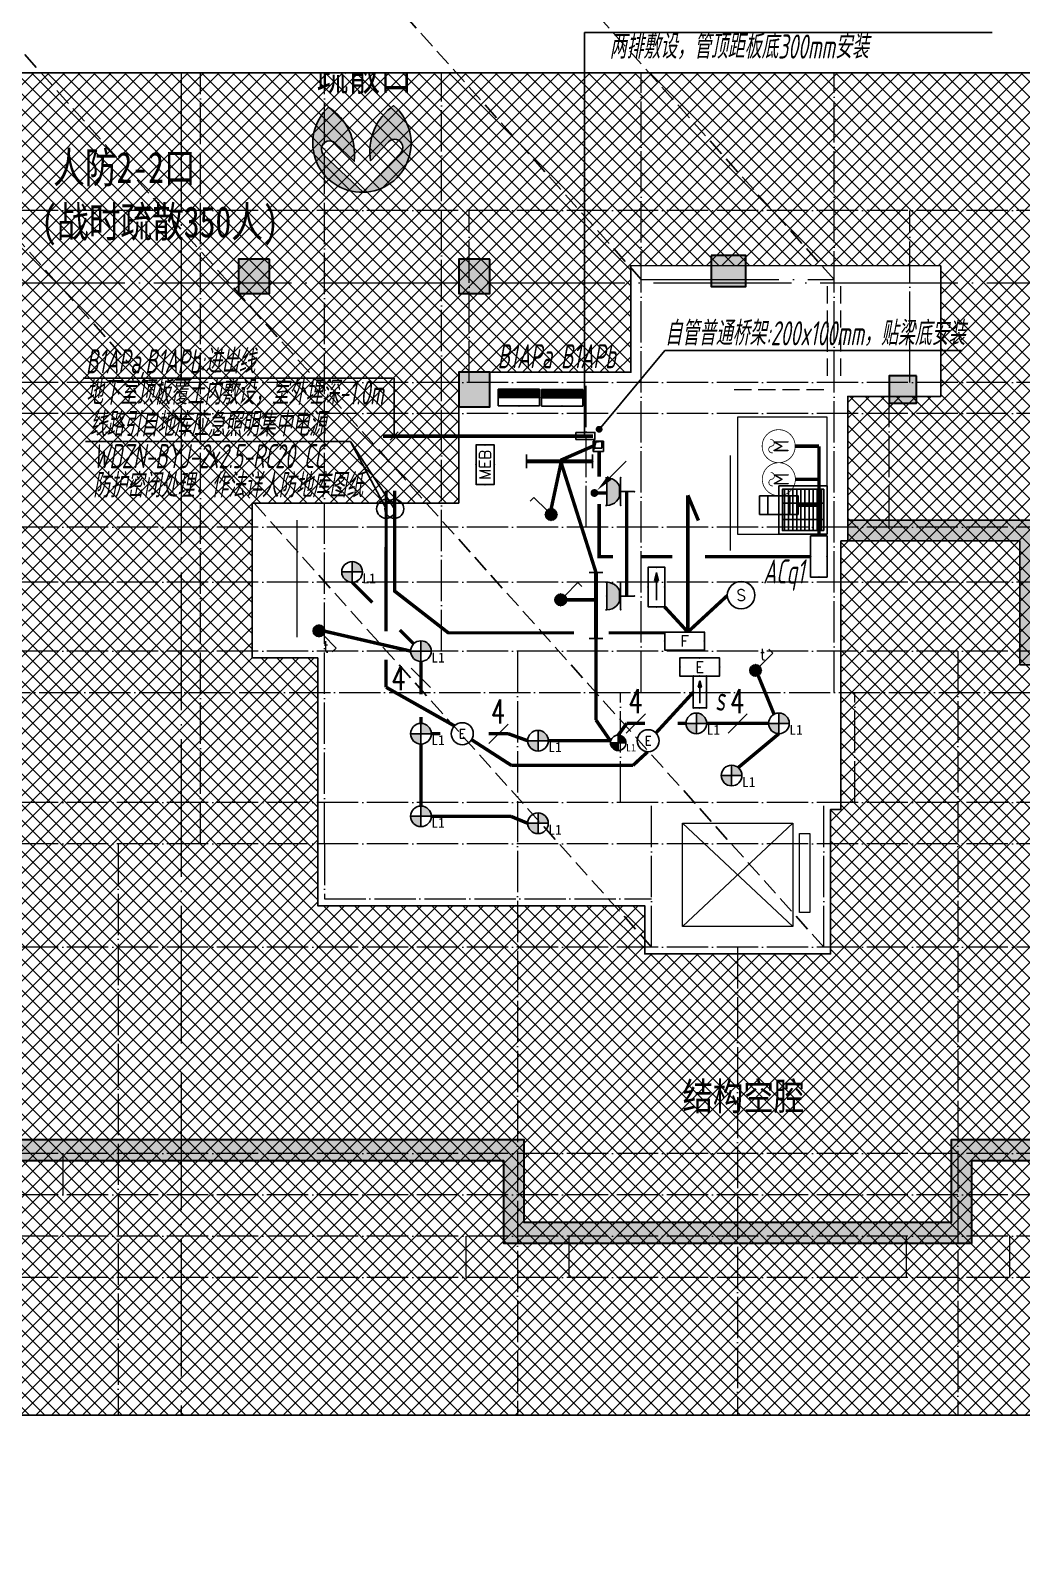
# Model space of a CAD drawing. Extents: x 3002737 to 4077523, y -995787 to -7267.
# Drawn here: x 3049264 to 3063662, y -742147 to -720104 of the extents above; entities that cross this region are included whole.
import ezdxf
from ezdxf.enums import TextEntityAlignment as Align
from ezdxf.xclip import XClip

# ---------------------------------------------------------------- set-up
doc = ezdxf.new("R2010")
doc.units = 0
doc.header["$LTSCALE"] = 1000
doc.header["$MEASUREMENT"] = 0
doc.header["$XCLIPFRAME"] = 2
for name, pattern in [('#P_--_20B1_001_t3$0$DASH', [0.35, 0.25, -0.1]), ('__DASH', [0.35, 0.25, -0.1]), ('DASH', [0.35, 0.25, -0.1]), ('DOTE', [2.4200000000000004, 2, -0.2, 0.02, -0.2])]:
    doc.linetypes.add(name, pattern=pattern)
doc.layers.get('0').update_dxf_attribs({"linetype": 'CONTINUOUS'})
for name, color, linetype in [('!!电气', 1, 'CONTINUOUS'), ('0-R-口部编号', 211, 'CONTINUOUS'), ('0-R疏散口', 20, 'CONTINUOUS'), ('0-R防护单元标注', 2, 'CONTINUOUS'), ('A-标注', 1, 'CONTINUOUS'), ('DIM-照明', 7, 'CONTINUOUS'), ('E-天花灯具', 92, 'CONTINUOUS'), ('ELEMENT', 3, 'CONTINUOUS'), ('EQUIP-插座', 3, 'CONTINUOUS'), ('EQUIP-照明', 3, 'CONTINUOUS'), ('EQUIP-箱柜', 3, 'CONTINUOUS'), ('LWIRE', 4, 'CONTINUOUS'), ('S-砼墙', 40, 'CONTINUOUS'), ('TEL_TEXT', 7, 'CONTINUOUS'), ('WIRE-动力', 7, 'CONTINUOUS'), ('WIRE-应急', 1, 'DASH'), ('WIRE-照明', 2, 'CONTINUOUS'), ('人防集水坑', 11, 'CONTINUOUS'), ('疏散口', 20, 'CONTINUOUS')]:
    doc.layers.add(name, color=color, linetype=linetype)
for name, color, linetype, lineweight in [('3.5方案汇报，与郭总、侯月琴确定户型_t8$0$STAIR', 2, 'CONTINUOUS', 18), ('DOTE', 19, 'DOTE', 9), ('STAIR', 252, 'CONTINUOUS', 20), ('WINDOW', 146, 'CONTINUOUS', 20), ('填充', 251, 'CONTINUOUS', 5), ('排水', 252, 'CONTINUOUS', 20), ('砼柱', 2, 'CONTINUOUS', 35)]:
    doc.layers.add(name, color=color, linetype=linetype, lineweight=lineweight)
doc.styles.add('-宋体', font='', dxfattribs={"width": 0.8})
doc.styles.add('_TCH_DIM_T3', font='SIMPLEX.shx', dxfattribs={"width": 0.7058823529411765, "bigfont": 'GBCBIG.shx'})
doc.styles.add('_TCH_LABEL', font='COMPLEX', dxfattribs={"bigfont": 'GBCBIG'})
doc.styles.add('_TEL_DIM', font='SIMPLEX', dxfattribs={"width": 0.8, "height": 3.5, "bigfont": 'HZTXT'})
doc.styles.add('HZTXT', font='gbeitc.shx', dxfattribs={"width": 0.8, "height": 400, "bigfont": 'hztxt.shx'})
doc.styles.get("Standard").update_dxf_attribs({"font": 'gbenor.shx', "bigfont": 'gbcbig.shx'})
doc.styles.add('黑体', font='simhei.ttf')
doc.styles.get('-宋体').set_extended_font_data('SimSun')

# ---------------------------------------------------------------- blocks, each defined once
blk = doc.blocks.new('A$C1DD019F9')
at = {"layer": '疏散口'}
h = blk.add_hatch(color=256, dxfattribs=at)
edge = h.paths.add_edge_path()
edge.add_line((1657.837590239942, 3315.723901660649), (367.3306208625436, 2025.216944172512))
edge.add_arc((562.7390984487897, 1829.808464785995), 276.3493204781321, 134.999999736071, 315.0000450135555)
edge.add_line((758.1477304548025, 1634.400139819365), (1381.488251060247, 2257.740654682275))
edge.add_arc((-487.2515846193137, 1989.868379143272), 1887.841129295078, -24.12321173134552, 8.157426411511608, ccw=False)
edge.add_arc((-487.2518275084583, 1989.868449001487), 1887.841379523462, 303.5961554791981, 335.8767893464231, ccw=False)
edge.add_arc((1657.83757689014, 1657.627985069564), 1658.095916591085, 89.99999953869542, 228.4172749558772, ccw=False)
h = blk.add_hatch(color=256, dxfattribs=at)
edge = h.paths.add_edge_path()
edge.add_line((1657.837590239942, 3315.723901660649), (2948.344559617341, 2025.216944172512))
edge.add_arc((2752.936082031095, 1829.808464785995), 276.3493204781321, -135.00004501355562, 45.000000263928996, ccw=False)
edge.add_line((2557.527450025082, 1634.400139819365), (1934.186929419636, 2257.740654682275))
edge.add_arc((3802.926765099197, 1989.868379143272), 1887.841129295078, 171.8425735884883, 204.1232117313454)
edge.add_arc((3802.927007988342, 1989.868449001489), 1887.841379523464, 204.123210653577, 236.403844520802)
edge.add_arc((1657.837603589745, 1657.627985069564), 1658.095916591085, 311.5827250441228, 450.0000004613047)
for points in [[(1657.837590239942, 3315.723901660649), (367.3306208625437, 2025.216944172512, 1.000000395120669), (758.1477304548025, 1634.400139819365), (1381.488251060247, 2257.740654682275, -0.1417897514410627), (1235.721885070204, 1218.307265423704, -0.141789732410033), (557.3581269979476, 417.3751685111782, -0.6899650482418342), (1657.837590239942, 3315.723901660649)], [(1657.837590239942, 3315.723901660649), (2948.344559617341, 2025.216944172512, -1.000000395120669), (2557.527450025082, 1634.400139819365), (1934.186929419636, 2257.740654682275, 0.1417897514410627), (2079.953295409679, 1218.307265423704, 0.141789732410033), (2758.317053481937, 417.3751685111782, 0.6899650482418342), (1657.837590239942, 3315.723901660649)]]:
    blk.add_lwpolyline(points, format="xyb", close=True, dxfattribs=at)
blk = doc.blocks.new('A$C24B36177')
for points in [[(18725.00000000093, -57499.99999965215), (18725.00000000093, -57949.99999965215), (19225.00000000093, -57949.99999965215), (19225.00000000093, -57499.99999965215)], [(12308.00957166939, -57549.99999965215), (11858.00957166939, -57549.99999965215), (11858.00957166939, -58049.99999965215), (12308.00957166939, -58049.99999965215)], [(15508.00957167544, -57549.99999965215), (15058.00957167544, -57549.99999965215), (15058.00957167544, -58049.99999965215), (15508.00957167544, -58049.99999965215)], [(15508.00957167544, -59195.67061941), (15058.00957167544, -59195.67061941), (15058.00957167544, -59695.67061941), (15508.00957167544, -59695.67061941)], [(21708.00957167544, -59245.67061941), (21308.00957167544, -59245.67061941), (21308.00957167544, -59645.67061941), (21708.00957167544, -59645.67061941)]]:
    blk.add_hatch(color=252).paths.add_polyline_path(points)
at = {"layer": '砼柱', "color": 252, "lineweight": 35}
for points in [[(18725.00000000093, -57499.99999965215), (18725.00000000093, -57949.99999965215), (19225.00000000093, -57949.99999965215), (19225.00000000093, -57499.99999965215)], [(12308.00957166939, -57549.99999965215), (11858.00957166939, -57549.99999965215), (11858.00957166939, -58049.99999965215), (12308.00957166939, -58049.99999965215)], [(15508.00957167544, -57549.99999965215), (15058.00957167544, -57549.99999965215), (15058.00957167544, -58049.99999965215), (15508.00957167544, -58049.99999965215)], [(15508.00957167544, -59195.67061941), (15058.00957167544, -59195.67061941), (15058.00957167544, -59695.67061941), (15508.00957167544, -59695.67061941)], [(21708.00957167544, -59245.67061941), (21308.00957167544, -59245.67061941), (21308.00957167544, -59645.67061941), (21708.00957167544, -59645.67061941)]]:
    blk.add_lwpolyline(points, close=True, dxfattribs=at)
blk = doc.blocks.new('FSFSFASFSFESFSEF')
at = {"layer": '人防集水坑', "ltscale": 0.8}
h = blk.add_hatch(dxfattribs=at)
h.set_pattern_fill('GRATE', color=256, scale=75, style=0)
h.set_pattern_definition([(270, (-806039.3574039747, 23438904.07928268), (59.53125, -1.822618869043522e-14), []), (360, (-806039.3574039747, 23438904.07928268), (8.748522416193854e-14, 238.125), [])])
h.paths.add_polyline_path([(286466.5787021541, 761315.5335229017), (287066.5787021541, 761315.5335229017), (287066.5787021541, 760715.5335229017), (286466.5787021541, 760715.5335229017)])
at = {"layer": '人防集水坑'}
for points in [[(287116.5787021541, 760665.5335229017), (286416.5787021541, 760665.5335229017), (286416.5787021541, 761365.5335229017), (287116.5787021541, 761365.5335229017)], [(287066.5787021541, 760715.5335229017), (286466.5787021541, 760715.5335229017), (286466.5787021541, 761315.5335229017), (287066.5787021541, 761315.5335229017)]]:
    blk.add_lwpolyline(points, close=True, dxfattribs=at)
at = {"layer": '排水'}
blk.add_lwpolyline([(285816.5787021536, 760665.5335229018), (287116.5787021536, 760665.5335229018), (287116.5787021534, 762365.5335229018), (285816.5787021534, 762365.5335229018)], close=True, dxfattribs=at)
blk = doc.blocks.new('A$C74D73064')
at = {"layer": 'S-砼墙', "linetype": 'ByBlock'}
h = blk.add_hatch(color=252, dxfattribs=at)
h.dxf.hatch_style = 1
h.paths.add_polyline_path([(120813.0446735101, 23073.58569761738), (120813.0446735101, 22773.58569761738), (123313.0446743381, 22773.58569761738), (123313.0446743381, 20973.58569842193), (132389.0566211403, 20973.58570694039), (132389.0566207753, 21273.58570694039), (123613.0446743381, 21273.58569878701), (123613.0446743381, 23073.58569761738)])
h = blk.add_hatch(color=252, dxfattribs=at)
h.dxf.hatch_style = 1
h.paths.add_polyline_path([(132397.3616232752, 14073.585692161), (122313.0446736767, 14073.58569050278), (122313.0446735203, 12873.58569222968), (116113.0446758427, 12873.58569303458), (116113.0446763913, 14073.58569720155), (106913.0446720374, 14073.58570140856), (106913.0446720374, 21162.71327298798), (106613.0446720374, 21162.71327298798), (106613.0446720374, 13773.5857015457), (115813.0446763443, 13773.5856973395), (115813.0446757957, 12573.58569307462), (122613.0446734811, 12573.58569219057), (122613.0446736376, 13773.58569056494), (132397.3616233371, 13773.585692161)])
at = {"layer": '填充'}
h = blk.add_hatch(dxfattribs=at)
h.set_pattern_fill('ANSI37', color=252, scale=100, style=0)
h.set_pattern_definition([(45, (953418.0689988486, -464688.2486653434), (-112.2532015133644, 112.2532015133644), []), (135, (953418.0689988486, -464688.2486653434), (-112.2532015133644, -112.2532015133644), [])])
h.paths.add_polyline_path([(115163.0337328772, 25223.58584189462), (115163.0337328687, 23323.58563984465), (112162.9439277471, 23323.58563984546), (112162.9439277444, 21073.60118549049), (113113.1169890254, 21073.56907853892), (113113.0592479145, 17473.62538959773), (117863.0349432965, 17473.56139976659), (117863.0312784122, 16773.59377983701), (120563.0336433345, 16773.59252153302), (120563.0360961088, 18873.65326665656), (120713.0863819981, 18873.52454982989), (120713.0837655098, 22773.53190565179), (120813.030525555, 22773.6394634454), (120813.035433386, 24873.58587426262), (122162.7863947467, 24871.42321983527), (122162.7777399082, 26768.17206862045), (117663.0336165932, 26775.40211124648), (117663.033622301, 25223.58963364828)], flags=16)
h.paths.add_polyline_path([(104713.0339225736, 29573.58821820468), (158713.0207901149, 29573.58821820468), (158713.0207901149, 10073.58821938152), (104713.0339225736, 10073.58821938152)])
at = {"color": 252}
for points in [[(104713.0339225736, 29573.58821820468), (158713.0207901149, 29573.58821820468), (158713.0207901149, 10073.58821938152), (104713.0339225736, 10073.58821938152)], [(115163.0337328772, 25223.58584189462), (115163.0337328687, 23323.58563984465), (112162.9439277471, 23323.58563984546), (112162.9439277444, 21073.60118549049), (113113.1169890254, 21073.56907853892), (113113.0592479145, 17473.62538959773), (117863.0349432965, 17473.56139976659), (117863.0312784122, 16773.59377983701), (120563.0336433345, 16773.59252153302), (120563.0360961088, 18873.65326665656), (120713.0863819981, 18873.52454982989), (120713.0837655098, 22773.53190565179), (120813.030525555, 22773.6394634454), (120813.035433386, 24873.58587426262), (122162.7863947467, 24871.42321983527), (122162.7777399082, 26768.17206862045), (117663.0336165932, 26775.40211124648), (117663.033622301, 25223.58963364828)]]:
    blk.add_lwpolyline(points, close=True, dxfattribs=at)
at = {"layer": '3.5方案汇报，与郭总、侯月琴确定户型_t8$0$STAIR', "color": 252}
for p, q in [((120013.0339389597, 18673.57902331755), (118413.0339389592, 17173.57902331895)), ((118413.0339389592, 18673.57902331755), (120013.0339389597, 17173.57902331895))]:
    blk.add_line(p, q, dxfattribs=at)
for points in [[(118413.0339389592, 17173.57902331895), (118413.0339389592, 18673.57902331755), (120013.0339389597, 18673.57902331755), (120013.0339389597, 17173.57902331895)], [(120113.0339389502, 17373.57902343443), (120113.0339389502, 18523.5790234349), (120263.033938953, 18523.5790234349), (120263.033938953, 17373.57902343443)]]:
    blk.add_lwpolyline(points, close=True, dxfattribs=at)
at = {"layer": 'DOTE', "color": 252}
for p, q in [((111130.0351011312, 54519.25646164967), (111130.0351011312, 8148.87607650971)), ((196116.043700602, 26519.29986870533), (-86385.24772744626, 26519.29986870522)), ((117813.0342295325, 26573.58858742355), (120613.0342338523, 26573.58858742344))]:
    blk.add_line(p, q, dxfattribs=at)
at = {"layer": 'DOTE', "color": 252, "linetype": 'DOTE', "ltscale": 0.3}
for p, q in [((113212.6522477574, 18373.86246106948), (113212.6522500894, 17573.8625362569)), ((113212.6522477887, 17573.8625362569), (117962.4579987339, 17573.86255010299))]:
    blk.add_line(p, q, dxfattribs=at)
at = {"layer": 'S-砼墙', "color": 252, "linetype": 'ByBlock'}
blk.add_lwpolyline([(120813.0446735101, 23073.58569761738), (120813.0446735101, 22773.58569761738), (123313.0446743381, 22773.58569761738), (123313.0446743381, 20973.58569842193), (132389.0566211403, 20973.58570694039), (132389.0566207753, 21273.58570694039), (123613.0446743381, 21273.58569878701), (123613.0446743381, 23073.58569761738)], close=True, dxfattribs=at)
at = {"layer": 'S-砼墙', "color": 252, "lineweight": 35}
blk.add_lwpolyline([(132397.3616232752, 14073.585692161), (122313.0446736767, 14073.58569050278), (122313.0446735203, 12873.58569222968), (116113.0446758427, 12873.58569303458), (116113.0446763913, 14073.58569720155), (106913.0446720374, 14073.58570140856), (106913.0446720374, 21162.71327298798), (106613.0446720374, 21162.71327298798), (106613.0446720374, 13773.5857015457), (115813.0446763443, 13773.5856973395), (115813.0446757957, 12573.58569307462), (122613.0446734811, 12573.58569219057), (122613.0446736376, 13773.58569056494), (132397.3616233371, 13773.585692161)], close=True, dxfattribs=at)
at = {"layer": 'STAIR', "color": 252, "linetype": '#P_--_20B1_001_t3$0$DASH'}
for p, q in [((120512.6750830493, 26473.43362693675), (120512.675083077, 25173.82425416785)), ((120712.6750830703, 25173.82425416785), (120712.6699965848, 26473.82416620152)), ((119163.0375650981, 24973.57798508916), (120513.0339390833, 24973.57798461604))]:
    blk.add_line(p, q, dxfattribs=at)
at = {"layer": 'STAIR', "color": 252}
blk.add_lwpolyline([(119103.0329206019, 24015.1139625354), (119103.0252705384, 22633.57843905326)], dxfattribs=at)
at = {"layer": 'WINDOW', "color": 252}
blk.add_line((112812.947745429, 21373.64992184553), (112812.9940717816, 23073.58563984302), dxfattribs=at)
at = {"layer": '填充', "color": 252}
for points in [[(104713.0339225736, 29573.58821820468), (158713.0207901149, 29573.58821820468), (158713.0207901149, 10073.58821938152), (104713.0339225736, 10073.58821938152)], [(115163.0337328772, 25223.58584189462), (115163.0337328687, 23323.58563984465), (112162.9439277471, 23323.58563984546), (112162.9439277444, 21073.60118549049), (113113.1169890254, 21073.56907853892), (113113.0592479145, 17473.62538959773), (117863.0349432965, 17473.56139976659), (117863.0312784122, 16773.59377983701), (120563.0336433345, 16773.59252153302), (120563.0360961088, 18873.65326665656), (120713.0863819981, 18873.52454982989), (120713.0837655098, 22773.53190565179), (120813.030525555, 22773.6394634454), (120813.035433386, 24873.58587426262), (122162.7863947467, 24871.42321983527), (122162.7777399082, 26768.17206862045), (117663.0336165932, 26775.40211124648), (117663.033622301, 25223.58963364828)]]:
    blk.add_lwpolyline(points, close=True, dxfattribs=at)
at = {"color": 252}
for name, p in [('A$C24B36177', (100104.7992927883, 84419.25646130543)), ('FSFSFASFSFESFSEF', (-166603.544763511, -737791.9544918023))]:
    blk.add_blockref(name, p, dxfattribs=at)
at = {"layer": '0-R疏散口', "color": 252, "xscale": -0.4305656706515025, "yscale": 0.4305656706515025, "zscale": 0.4305656706515025, "rotation": 181.4259203059818}
blk.add_blockref('A$C1DD019F9', (113024.1623974966, 29247.61985983886), dxfattribs=at)
at = {"layer": '0-R-口部编号', "color": 252, "style": '-宋体', "width": 0.75}
for s, p in [('人防2-2口', (109270.4349734171, 27974.05456492212)), ('(战时疏散350人)', (109097.6743380411, 27185.1620802572))]:
    blk.add_text(s, height=450, dxfattribs=at).set_placement(p)
at = {"layer": '0-R疏散口', "color": 252, "style": '-宋体', "width": 0.75}
blk.add_text('疏散口', height=450, dxfattribs=at).set_placement((113100.2447193355, 29316.4898346425))
at = {"layer": '0-R防护单元标注', "color": 252, "style": '-宋体', "width": 0.8}
blk.add_text('结构空腔', height=405, dxfattribs=at).set_placement((118411.6359662532, 14504.12095285417))
blk = doc.blocks.new('HFHFTHFD')
at = {"layer": 'DOTE', "linetype": 'DOTE', "ltscale": 0.3}
for p, q in [((425316.5787020741, 601748.8100473222), (425316.5787020741, 612948.8100463543)), ((427116.5787021646, 601748.8100473222), (427116.5787027501, 612948.8100463543)), ((428816.5787016117, 604548.8100388076), (428816.5787015849, 612948.8100463543)), ((431716.5787021924, 603949.0803065526), (431716.5787021923, 612948.8100463543)), ((434516.5787031293, 603949.0803065526), (434516.5787031293, 612948.8100463543)), ((472616.5787020951, 610948.8100463543), (418616.5787028495, 610948.8100463543)), ((429216.5787418562, 608448.8079394411), (429216.5792071599, 610948.8075475836)), ((435616.5800621139, 608448.8079394314), (435616.5805274176, 610948.8075475739)), ((472616.5787020951, 608448.8100463543), (418616.5787028495, 608448.8100463543)), ((430916.5787021924, 606348.8100465569), (430916.5787021922, 608448.8100463543)), ((435316.5787031294, 606348.8100465569), (435316.5787031293, 608448.8100463543)), ((472616.5787020951, 607998.8100463543), (418616.5787028495, 607998.8100463543)), ((472616.5787020951, 606348.8100465569), (418616.5787028495, 606348.8100465569)), ((472616.5787020951, 605548.8100406288), (418616.5787028495, 605548.8100406289)), ((472616.5787020951, 604548.8100471114), (418616.5787028495, 604548.8100471116)), ((429916.7956125877, 604548.8100471115), (429916.5572264311, 593448.8100475312)), ((436316.361792734, 604548.8100471115), (436316.6001788905, 593448.8100475312)), ((418616.5787028495, 603949.0803176122), (472616.5787020951, 603949.0802720234)), ((431416.5779594908, 602348.8100463725), (431416.5779592263, 603948.8100463734)), ((434816.5794645891, 602348.8100463725), (434816.5794648536, 603948.8100463734)), ((472616.5787020951, 602348.8100463724), (418616.5787028495, 602348.8100463726)), ((431866.5787074884, 600248.8100463784), (431866.5787075731, 602348.8100463543)), ((434366.5786978334, 600248.8100463304), (434366.5786977486, 602348.8100463543)), ((472616.5787020951, 601748.8100473221), (418616.5787028495, 601748.8100473222)), ((424116.5787026776, 601748.8100392178), (424116.5787026776, 593448.8100475312)), ((472616.5787020951, 600248.810045596), (418616.5787028495, 600248.8100466327)), ((433116.5787096269, 600248.8100463543), (433116.5787096269, 593448.8100475312)), ((472616.5787020951, 597248.8100389724), (418616.5787028495, 597248.8100389724)), ((423316.5787026776, 597248.8100389725), (423316.5787026776, 596648.8100389723)), ((472616.5787020951, 596648.8100389723), (418616.5787028495, 596648.8100389723)), ((472616.5787020951, 596048.810047531), (418616.5787028495, 596048.810047531)), ((429166.6130644571, 596048.8100475312), (429166.6001787189, 595448.8100475312)), ((430666.5829980801, 596048.8100475312), (430666.5958838182, 595448.8100475312)), ((435566.574427765, 596048.8100475312), (435566.5615420268, 595448.8100475312)), ((437066.544361388, 596048.8100475312), (437066.5572471261, 595448.8100475312)), ((472616.5787020951, 595448.810047531), (418616.5787028495, 595448.8100475312))]:
    blk.add_line(p, q, dxfattribs=at)
blk = doc.blocks.new('A$C04F44ECC')
at = {"layer": '!!电气'}
for p, q in [((0, 0), (-300, 0)), ((-300, 0), (-300, -300)), ((-250, -200), (-250, 0)), ((0, 0), (-223.3450037743896, -26.92685067094862)), ((-50, 0), (-50, -200)), ((0, -300), (0, 0)), ((-223.3450037743896, -26.92685067094862), (-300, -300)), ((-300, -300), (0, -300)), ((-50, -200), (-250, -200))]:
    blk.add_line(p, q, dxfattribs=at)
blk = doc.blocks.new('$equip$00001159')
for p, q in [((-1.200000000000728, 0.25), (-1.200000000000728, -0.25)), ((-1.200000000000728, 0), (1.200000000000728, 0)), ((1.200000000000728, 0.25), (1.200000000000728, -0.25))]:
    blk.add_line(p, q)
at = {"const_width": 0.14}
blk.add_lwpolyline([(-1.200000000000728, 0), (1.200000000000728, 0)], dxfattribs=at)
at = {"layer": 'EQUIP-照明'}
for p in [(-1.200000000000728, 0), (0, 0), (1.200000000000728, 0)]:
    blk.add_point(p, dxfattribs=at)
at = {"layer": 'EQUIP-照明', "flags": 9}
blk.add_attdef('A', (0, 0), '', height=2e-05, dxfattribs=at)
blk = doc.blocks.new('$equip$00002540')
blk.add_hatch(color=256).paths.add_polyline_path([(0.2400000000016007, 0.3720000000030268), (0.2400000000016007, 0.2280000000064319), (0.5280000000020664, 0.3000000000029104)])
for p, q in [((-0.7199999999975262, 0.6000000000058208), (-0.7199999999975262, 0)), ((0.7199999999975262, 0.6000000000058208), (-0.7199999999975262, 0.6000000000058208)), ((0.7199999999975262, 0), (0.7199999999975262, 0.6000000000058208)), ((-0.7199999999975262, 0), (0.7199999999975262, 0)), ((0.2400000000016007, 0.3720000000030268), (0.2400000000016007, 0.2280000000064319)), ((0.5280000000020664, 0.3000000000029104), (0.2400000000016007, 0.3720000000030268)), ((0.2400000000016007, 0.2280000000064319), (0.5280000000020664, 0.3000000000029104))]:
    blk.add_line(p, q)
at = {"color": 7}
blk.add_line((-0.4800000000032014, 0.3000000000029104), (0.4800000000032014, 0.3000000000029104), dxfattribs=at)
at = {"const_width": 0.04}
blk.add_lwpolyline([(-0.7199999999975262, 0.6000000000058208), (-0.7199999999975262, 0), (0.7199999999975262, 0), (0.7199999999975262, 0.6000000000058208), (-0.7199999999975262, 0.6000000000058208), (-0.7199999999975262, 0)], dxfattribs=at)
for p in [(0, 0.6000000000058208), (-0.7199999999975262, 0.3000000000029104), (0, 0), (0.7199999999975262, 0.3000000000029104)]:
    blk.add_point(p)
at = {"color": 7, "style": '_TEL_DIM', "flags": 1}
blk.add_attdef('A', text='', height=2e-05, dxfattribs=at).set_placement((0, 0), align=Align.MIDDLE_CENTER)
blk = doc.blocks.new('$equip$00002534')
for p, q in [((-0.7200000000011642, 0.6599999999998545), (-0.7200000000011642, 0)), ((0.7200000000011642, 0.6599999999998545), (-0.7200000000011642, 0.6599999999998545)), ((0.7200000000011642, 0), (0.7200000000011642, 0.6599999999998545)), ((-0.7200000000011642, 0), (0.7200000000011642, 0))]:
    blk.add_line(p, q)
at = {"const_width": 0.04}
blk.add_lwpolyline([(-0.7200000000011642, 0.6599999999998545), (-0.7200000000011642, 0), (0.7200000000011642, 0), (0.7200000000011642, 0.6599999999998545), (-0.7200000000011642, 0.6599999999998545), (-0.7200000000011642, 0)], dxfattribs=at)
for p in [(0, 0.6599999999998545), (-0.7200000000011642, 0.3299999999981083), (0, 0), (0.7200000000011642, 0.3299999999981083)]:
    blk.add_point(p)
at = {"color": 7, "style": '_TEL_DIM'}
blk.add_attdef('$TEXT$', text='', height=0.4, dxfattribs=at).set_placement((0, 0.3299999999981083), align=Align.MIDDLE_CENTER)
at = {"color": 7, "style": '_TEL_DIM', "flags": 1}
blk.add_attdef('A', text='', height=2e-05, dxfattribs=at).set_placement((0, 0), align=Align.MIDDLE_CENTER)
blk = doc.blocks.new('右向疏散')
h = blk.add_hatch(color=256)
h.paths.add_polyline_path([(201.6000000294297, 120.0000000011641), (86.4000000525266, 148.79999999539), (86.4000000525266, 120.0000000011642)])
h.paths.add_polyline_path([(201.6000000294298, 120.0000000011642), (86.4000000525266, 120.0000000011642), (86.4000000525266, 91.19999998365529)])
at = {"color": 7}
blk.add_line((-201.6000000294298, 120.0000000011642), (201.6000000294298, 120.0000000011642), dxfattribs=at)
for p, q in [((201.6000000294298, 120.0000000011642), (86.4000000525266, 148.79999999539)), ((86.4000000525266, 148.79999999539), (86.4000000525266, 91.19999998365529)), ((86.4000000525266, 91.19999998365529), (201.6000000294298, 120.0000000011642))]:
    blk.add_line(p, q)
blk.add_lwpolyline([(-287.9999999990687, 240.0000000023283), (287.9999999990687, 240.0000000023283), (287.9999999990687, 0), (-287.9999999990687, 0)], close=True)
blk = doc.blocks.new('$equip_U$00000098(lemon-PC)')
for p in [(-0.7199999997392297, 0), (2.328306436538696e-10, 0), (0.720000000204891, 0), (-0.7199999997392297, -0.3000000000029104), (-0.7199999997392297, -0.6000000000058208), (2.328306436538696e-10, -0.6000000000058208), (0.720000000204891, -0.3000000000029104), (0.720000000204891, -0.6000000000058208)]:
    blk.add_point(p)
at = {"xscale": 0.002499999944120646, "yscale": 0.002499999944120646, "zscale": 0.002499999944120646}
blk.add_blockref('右向疏散', (2.328306436538696e-10, -0.6000000000058208), dxfattribs=at)
at = {"color": 7, "style": '_TCH_DIM_T3', "flags": 1}
for tag in ['REMARK', 'A']:
    blk.add_attdef(tag, text='', height=2.5e-05, dxfattribs=at).set_placement((2.328306436538696e-10, 0), align=Align.MIDDLE_CENTER)
at = {"color": 7, "style": '_TCH_DIM_T3'}
blk.add_attdef('$TEXT$', text='', height=2.5e-05, dxfattribs=at).set_placement((2.328306436538696e-10, -0.6000000000058208), align=Align.MIDDLE_CENTER)
blk = doc.blocks.new('*X10')
at = {"color": 0}
for p, q in [((-250, 32.84271247461896), (-182.842712474619, 100)), ((-250, 68.19805153394634), (-218.1980515339463, 100)), ((-247.4873734152916, 0), (-147.4873734152916, 100)), ((-212.1320343559642, 0), (-112.1320343559642, 100)), ((-176.7766952966369, 0), (-76.77669529663686, 100)), ((-141.4213562373095, 0), (-41.42135623730948, 100)), ((-106.0660171779821, 0), (-6.066017177982118, 100)), ((-70.71067811865474, 0), (29.28932188134526, 100)), ((-35.35533905932737, 0), (64.64466094067264, 100)), ((0, 0), (100, 100)), ((35.35533905932737, 0), (135.3553390593274, 100)), ((70.71067811865474, 0), (170.7106781186548, 100)), ((106.0660171779821, 0), (206.0660171779821, 100)), ((141.4213562373095, 0), (241.4213562373095, 100)), ((176.7766952966369, 0), (250, 73.22330470336315)), ((212.1320343559642, 0), (250, 37.86796564403577)), ((247.4873734152916, 0), (250, 2.512626584708425))]:
    blk.add_line(p, q, dxfattribs=at)
blk = doc.blocks.new('$equip$00001414')
for p, q in [((0.75, 0.5999999999985448), (-0.75, 0.5999999999985448)), ((-0.75, 0.5999999999985448), (-0.75, 0)), ((0.75, 0), (0.75, 0.5999999999985448)), ((-0.75, 0.2999999999992724), (0.75, 0.2999999999992724)), ((-0.75, 0), (0.75, 0))]:
    blk.add_line(p, q)
at = {"const_width": 0.3}
blk.add_lwpolyline([(-0.75, 0.1500000000014552), (0.75, 0.1500000000014552)], dxfattribs=at)
for p in [(0, 0.5999999999985448), (-0.75, 0.2999999999992724), (0, 0), (0.75, 0.2999999999992724)]:
    blk.add_point(p)
at = {"xscale": 0.00300000000061118, "yscale": 0.00300000000061118, "zscale": 0.00300000000061118}
blk.add_blockref('*X10', (0, 0), dxfattribs=at)
at = {"style": '_TCH_LABEL', "flags": 9}
blk.add_attdef('A', (0, 0), '', height=2e-05, dxfattribs=at)
blk = doc.blocks.new('$equip$00001838')
blk.add_circle((0, 0), 0.5)
at = {"style": '_TEL_DIM'}
blk.add_attdef('$TEXT$', text='', height=0.4, dxfattribs=at).set_placement((0, 0), align=Align.MIDDLE_CENTER)
at = {"style": '_TEL_DIM', "flags": 1}
blk.add_attdef('A', text='', height=2e-05, dxfattribs=at).set_placement((0, 0), align=Align.MIDDLE_CENTER)
blk = doc.blocks.new('$equip$00001237')
for p, q in [((-0.5, 1.05000000000291), (-0.5, 1)), ((-0.5, 1), (0.5, 1)), ((0.5, 1.05000000000291), (0.5, 1)), ((0.5, 0.5), (-0.5, 0.5)), ((0, 0.5), (0, 0))]:
    blk.add_line(p, q)
blk.add_arc((0, 1), 0.500000000000025, 180, 0)
for p in [(0, 1), (-0.5, 0.5), (0, 0), (0.5, 0.5)]:
    blk.add_point(p)
for points in [[(0.4330127018911298, 0.75), (-0.4330127018911298, 0.75), (0.5, 1), (-0.5, 1)], [(0.25, 0.5669872981088702), (-0.25, 0.5669872981088702), (0.4330127018911298, 0.75), (-0.4330127018911298, 0.75)], [(0, 0.5), (0, 0.5), (0.25, 0.5669872981088702), (-0.25, 0.5669872981088702)]]:
    blk.add_solid(points)
at = {"flags": 9}
blk.add_attdef('A', (0, 0), '', height=2e-05, dxfattribs=at)
blk = doc.blocks.new('$equip$00001413')
for p, q in [((0.75, 0.5999999999985448), (-0.75, 0.5999999999985448)), ((-0.75, 0.5999999999985448), (-0.75, 0)), ((0.75, 0), (0.75, 0.5999999999985448)), ((-0.75, 0), (0.75, 0))]:
    blk.add_line(p, q)
for p in [(0, 0.5999999999985448), (-0.75, 0.2999999999992724), (0, 0), (0.75, 0.2999999999992724)]:
    blk.add_point(p)
at = {"style": '_TCH_LABEL', "flags": 9}
blk.add_attdef('A', (0, 0), '', height=2e-05, dxfattribs=at)
blk = doc.blocks.new('SWJ')
at = {"color": 2}
for p, q in [((-275, -85), (-275, 85)), ((-175, -85), (-175, 85)), ((-75, -85), (-75, 85))]:
    blk.add_line(p, q, dxfattribs=at)
blk.add_lwpolyline([(-350, 85), (-350, -85), (0, -85), (0, 85)], close=True, dxfattribs=at)
blk = doc.blocks.new('$element$00000297')
at = {"const_width": 0.02333333333333333}
blk.add_lwpolyline([(0, -1.000000000014552, 0.9999999999999999), (0, 0, 0.9999999999999999), (0, -1.000000000014552, 0.9999999999999999)], format="xyb", close=True, dxfattribs=at)
for points in [[(0, -0.7166666666762467, 0.9862075570774907), (-0.2000000000007276, -0.750000000009095, 0.8591250382240644)], [(0, -0.7166666666762467, 1.013985334855246), (0.2000000000043656, -0.6833333333415794, -1.197218425872431)]]:
    blk.add_lwpolyline(points, format="xyb", dxfattribs=at)
at = {"flags": 9}
blk.add_attdef('S', (0, 0), '', height=6.66666666667e-06, dxfattribs=at)
at = {"flags": 8}
blk.add_attdef('M', text='', height=0.4666666666694661, dxfattribs=at).set_placement((3.637978807091713e-12, -0.3500000000003638), align=Align.MIDDLE_CENTER)
blk = doc.blocks.new('$equip$00001962')
for p, q in [((0.1473139127519971, 0.3556472460822988), (0.625000000003638, 0.8333333333339397)), ((0.625000000003638, 0.8333333333339397), (0.7664213562420628, 0.6919119770955149))]:
    blk.add_line(p, q)
blk.add_circle((3.637978807091713e-12, 0.2083333333339397), 0.2083333333334168)
for p in [(-0.2083333333284827, 0.2083333333375776), (1.091393642127514e-11, 0.4166666666660603), (1.091393642127514e-11, 0), (0.2083333333393966, 0.2083333333375776)]:
    blk.add_point(p)
for points in [[(-0.1804219591176661, 0.312500000001819), (0.1804219591249421, 0.312500000001819), (-0.2083333333284827, 0.2083333333339397), (0.2083333333357587, 0.2083333333339397)], [(-0.1804219591176661, 0.1041666666660603), (0.1804219591249421, 0.1041666666660603), (-0.2083333333284827, 0.2083333333339397), (0.2083333333357587, 0.2083333333339397)], [(-0.1041666666642413, 0.3887552924552438), (0.1041666666715173, 0.3887552924552438), (-0.1804219591176661, 0.312500000001819), (0.1804219591249421, 0.312500000001819)], [(-0.1041666666642413, 0.02791137421263556), (0.1041666666715173, 0.02791137421263556), (-0.1804219591176661, 0.1041666666660603), (0.1804219591249421, 0.1041666666660603)], [(3.637978807091713e-12, 0.4166666666660603), (3.637978807091713e-12, 0.4166666666660603), (-0.1041666666642413, 0.3887552924552438), (0.1041666666715173, 0.3887552924552438)], [(3.637978807091713e-12, 1.818989403545856e-12), (3.637978807091713e-12, 1.818989403545856e-12), (-0.1041666666642413, 0.02791137421263556), (0.1041666666715173, 0.02791137421263556)]]:
    blk.add_solid(points)
at = {"layer": 'TEL_TEXT', "style": '_TEL_DIM', "flags": 1}
blk.add_attdef('A', text='', height=2e-05, dxfattribs=at).set_placement((0, 0), align=Align.MIDDLE_CENTER)
blk = doc.blocks.new('$TelecSys$00000078')
for p, q in [((1.150000000001455, 1.149999999999636), (0.5499999999992724, 0.5499999999992724)), ((0.1041666666678793, 0.1041666666660603), (0.1041666666678793, 0.1041666666660603)), ((-0.1041666666678793, -0.1041666666660603), (-0.1041666666678793, -0.1041666666660603))]:
    blk.add_line(p, q)
at = {"const_width": 0.1425}
blk.add_lwpolyline([(-0.07125000000087311, 0, 1), (0.07125000000087311, 0, 1)], format="xyb", close=True, dxfattribs=at)
blk.add_solid([(0.6199999999989814, 0.4799999999995634), (0.4799999999995634, 0.6200000000008004), (0.09999999999854481, 0.1000000000003638)])
at = {"width": 0.8, "flags": 9}
blk.add_attdef('A', (0, 0), '', height=2e-05, dxfattribs=at)
blk = doc.blocks.new('DFADS')
at = {"layer": 'A-标注'}
h = blk.add_hatch(color=251, dxfattribs=at)
h.paths.add_polyline_path([(3405.602880127224, 358.326573435812), (3411.602880127239, 358.326573435812, 0.4142135623730951), (3405.602880127224, 364.326573435826)])
h.paths.add_polyline_path([(3399.60288012721, 358.326573435812, 0.4142135623730951), (3405.602880127224, 352.3265734357979), (3405.602880127224, 358.326573435812)])
at = {"layer": 'A-标注', "color": 92}
for p, q in [((3405.602880127224, 352.326573435796), (3405.602880127224, 364.3265734358256)), ((3411.602880127246, 358.326573435812), (3399.60288012722, 358.326573435812))]:
    blk.add_line(p, q, dxfattribs=at)
blk.add_circle((3405.602880127224, 358.326573435812), 6.000000000014163, dxfattribs=at)
at = {"layer": 'A-标注', "color": 3, "style": '黑体'}
blk.add_text('L1', height=5.759999999999071, dxfattribs=at).set_placement((3411.5825097248, 351.7042430805802))
blk = doc.blocks.new('$equip$00001822')
for p, q in [((0.1473139127483591, 0.3556472460822988), (0.625, 0.8333333333339397)), ((0.625, 0.8333333333339397), (0.7664213562384248, 0.6919119770955149))]:
    blk.add_line(p, q)
blk.add_circle((0, 0.2083333333339397), 0.2083333333334168)
for p in [(-0.2083333333357587, 0.2083333333339397), (-0.01544940226449398, 0.0005736313996749232), (0, 0.4166666666660603), (0.2083333333357587, 0.2083333333339397)]:
    blk.add_point(p)
for points in [[(-0.1804219591213041, 0.312500000001819), (0.1804219591213041, 0.312500000001819), (-0.2083333333284827, 0.2083333333339397), (0.2083333333284827, 0.2083333333339397)], [(-0.1804219591213041, 0.1041666666660603), (0.1804219591213041, 0.1041666666660603), (-0.2083333333284827, 0.2083333333339397), (0.2083333333284827, 0.2083333333339397)], [(-0.1041666666715173, 0.3887552924552438), (0.1041666666715173, 0.3887552924552438), (-0.1804219591213041, 0.312500000001819), (0.1804219591213041, 0.312500000001819)], [(-0.1041666666715173, 0.02791137421263556), (0.1041666666715173, 0.02791137421263556), (-0.1804219591213041, 0.1041666666660603), (0.1804219591213041, 0.1041666666660603)], [(0, 0.4166666666660603), (0, 0.4166666666660603), (-0.1041666666715173, 0.3887552924552438), (0.1041666666715173, 0.3887552924552438)], [(0, 1.818989403545856e-12), (0, 1.818989403545856e-12), (-0.1041666666715173, 0.02791137421263556), (0.1041666666715173, 0.02791137421263556)]]:
    blk.add_solid(points)
at = {"color": 7, "style": '_TEL_DIM'}
blk.add_attdef('$TEXT$', text='', height=0.4, dxfattribs=at).set_placement((0.5805799275694881, 0.4645799965601327), align=Align.MIDDLE_CENTER)
at = {"color": 7, "style": '_TEL_DIM', "flags": 1}
blk.add_attdef('A', text='', height=2e-05, dxfattribs=at).set_placement((0, 0), align=Align.MIDDLE_CENTER)
blk = doc.blocks.new('$TelecSys$00000095')
blk.add_line((0.4000000000014552, 0.3999999999996362), (-0.4000000000014552, -0.3999999999996362))
at = {"width": 0.8}
blk.add_attdef('N', text='', height=1, dxfattribs=at).set_placement((-0.01742161003494402, 1.055555546241521), align=Align.MIDDLE)
blk = doc.blocks.new('$TelecSys$00000152')
blk.add_blockref('$TelecSys$00000095', (0, 0))
at = {"style": '_TEL_DIM', "width": 0.7}
blk.add_attdef('N', text='', height=0.875, dxfattribs=at).set_placement((-0.01524390878330451, 0.9236111029604217), align=Align.MIDDLE)

msp = doc.modelspace()

# ---------------------------------------------------------------- linework, layer by layer
at = {"layer": '!!电气'}
for p, q in [((3057311.924481496, -720135.0456373042), (3063235.711067545, -720135.0456373042)), ((3050032.991187434, -725155.3971975669), (3054548.706052697, -725155.397197567)), ((3054548.706052697, -725155.397197567), (3054548.706052697, -725155.397197567)), ((3054548.706052697, -725155.397197567), (3054548.706052697, -725997.0316033803)), ((3054430.372632387, -727055.4455563521), (3053913.041439001, -726079.0057811821)), ((3053913.041439001, -726079.0057811821), (3054565.382102132, -727078.6845105861)), ((3054608.57865321, -725935.586876475), (3054488.833452183, -726058.4763302857))]:
    msp.add_line(p, q, dxfattribs=at)
at = {"layer": '!!电气', "color": 1}
for p, q in [((3057311.924481496, -725995.6490266856), (3057311.924481496, -720135.0456373042)), ((3057525.367834039, -725903.0835967569), (3058481.429817619, -724757.2849290633)), ((3058481.429817619, -724757.2849290633), (3062800.138259442, -724756.0999472116)), ((3050065.2317882, -726079.0057811821), (3053913.041439001, -726079.0057811821))]:
    msp.add_line(p, q, dxfattribs=at)
at = {"layer": '!!电气', "color": 2}
msp.add_lwpolyline([(3057188.407148659, -725945.1008641456), (3057464.208515059, -725945.1008641456), (3057464.208515059, -726047.6755732686), (3057188.407148659, -726047.6755732686)], close=True, dxfattribs=at)
at = {"layer": '!!电气'}
for centre in [(3054430.372632387, -727055.4455563521), (3054551.752635199, -727056.0448705116)]:
    msp.add_circle(centre, 136.9949120040983, dxfattribs=at)
at = {"color": 251, "linetype": '__DASH', "true_color": 0x636466}
for p, q in [((3058137.249581032, -723722.0079271684), (3040814.618897574, -704367.9724334597)), ((3060937.249579909, -723722.0079271686), (3043614.618896451, -704367.9724334597)), ((3058287.250275664, -733422.007666976), (3040964.619592207, -714067.9721732673)), ((3060787.44594194, -733422.007666976), (3043464.815258483, -714067.9721732673))]:
    msp.add_line(p, q, dxfattribs=at)
at = {"layer": 'DIM-照明', "const_width": 50}
msp.add_lwpolyline([(3057550.389221689, -725899.5710126621, -1), (3057500.389221689, -725899.5710126561, -1)], format="xyb", close=True, dxfattribs=at)
at = {"layer": 'WIRE-动力', "color": 6, "linetype": 'Continuous', "const_width": 50}
msp.add_lwpolyline([(3057437.448541432, -725999.0351259821), (3054387.176727179, -725999.0351259821)], dxfattribs=at)
at = {"layer": 'WIRE-应急', "color": 1}
for points, const_width in [([(3054430.372632387, -727611.137087059), (3054430.372632387, -726790.9238411931)], 45), ([(3058813.908588517, -728844.963907835), (3058813.908586487, -726858.2110261006)], 50), ([(3058813.908586487, -726858.2110261006), (3058967.608855767, -727225.9117485675)], 50), ([(3054430.372632387, -728834.4516922612), (3054430.372632387, -727611.137087059)], 50), ([(3058477.353983853, -728480.3548858535), (3058813.908588517, -728844.963907835)], 50), ([(3058813.908588517, -728844.963907835), (3059387.357720674, -728314.858891623)], 50), ([(3058479.195866422, -728857.3144005565), (3057665.739893329, -728857.3144006894)], 45), ([(3054430.372632387, -729647.1091601795), (3054430.372632387, -729245.0314296902)], 50), ([(3054432.121392141, -729648.0979208509), (3055424.306112823, -730209.0859172158)], 50), ([(3058350.750851421, -730311.102240568), (3058891.258008611, -729721.7374212319)], 50), ([(3055671.877102337, -730408.9843145187), (3056251.392893224, -730782.9937632619)], 50), ([(3058016.501317484, -730782.9937632619), (3058231.431532988, -730584.1198434131)], 50), ([(3056251.392893224, -730782.9937632619), (3058016.501317484, -730782.9937632619)], 50)]:
    msp.add_lwpolyline(points, dxfattribs=dict(at, const_width=const_width))
msp.add_lwpolyline([(3057158.092175054, -728857.3144008326, 45, 45, 0), (3055335.448524404, -728857.3144013883, 50, 50, 0), (3054555.910264878, -728252.9114237502, 45, 45, 0), (3054555.910264432, -726790.7681149223, 45, 45, 0)], format="xyseb", dxfattribs=at)
at = {"layer": 'WIRE-应急', "color": 2, "linetype": 'DASH', "const_width": 50}
msp.add_lwpolyline([(3057802.37491869, -730342.528721327), (3057926.752909224, -730171.9963475172)], dxfattribs=at)
at = {"layer": 'WIRE-照明', "const_width": 50}
msp.add_lwpolyline([(3056965.13959503, -726350.3401448906), (3057462.448188188, -726132.953514702)], dxfattribs=at)
at = {"layer": 'WIRE-照明', "linetype": 'Continuous', "const_width": 50}
for points in [[(3057525.367834039, -726222.0126637382), (3057525.367834039, -726586.3597199426)], [(3060373.315957459, -726145.3756770719), (3060717.447476343, -726145.3756770719)], [(3060717.447476343, -727447.0126683587), (3060717.447476343, -726145.3756770719)], [(3056828.423853568, -727055.3448085752), (3056976.361166812, -726364.8210071337)], [(3060375.635771759, -726625.3644652966), (3060717.447476343, -726625.3644652966)], [(3057525.367834039, -726985.5796938998), (3057525.367834039, -727749.1467240615), (3057724.89829661, -727749.1467278736)], [(3060415.635771759, -727001.3644651066), (3060717.447476343, -727001.3644651066)], [(3058124.89829661, -727749.1467355158), (3058588.402128363, -727749.1467443713)], [(3059061.407652304, -727749.1467534081), (3060597.44747057, -727749.1467827548)]]:
    msp.add_lwpolyline(points, dxfattribs=at)
at = {"layer": 'WIRE-照明', "color": 2, "linetype": 'Continuous', "const_width": 50}
for points in [[(3056966.953408707, -726364.8210071337), (3057479.450750791, -727979.3647454225)], [(3057457.127544501, -726825.093842103), (3057637.037401997, -726825.093842103)], [(3057924.898296545, -728322.0108920657), (3057924.898296545, -726810.764399024)], [(3053937.422736063, -728122.0020198711), (3054230.35180214, -728415.0187625055)], [(3057050.930335732, -728377.3173706123), (3057479.450750791, -728377.3173706123)], [(3053538.787768809, -728833.3281018671), (3054787.554987266, -729122.4339084877)], [(3054630.341434687, -728815.1281158917), (3054831.504926553, -729016.3518179727)], [(3057479.450750791, -728939.364745423), (3057478.648222445, -730121.8129357698)], [(3054937.555275153, -729748.1544286067), (3054937.555275153, -729272.4341963751)], [(3059839.264749366, -729485.6641978066), (3060066.275929653, -730039.8927129738)], [(3054937.555275153, -730172.4336206004), (3054937.555275153, -730077.4285134526)], [(3057478.648222445, -730121.8129357698), (3057687.466351576, -730424.2393255578)], [(3057926.752909224, -730171.9963475172), (3058193.092300368, -730171.9963475172)], [(3058668.509241463, -730171.9963475172), (3058787.329959768, -730171.9963475172)], [(3059087.330535542, -730171.9963475172), (3059987.329959768, -730171.9963475172)], [(3054937.555275153, -731372.4336206004), (3054937.555275153, -730472.434196375)], [(3055087.555563041, -730322.4339084877), (3055219.845697351, -730322.4339084877)], [(3055922.267905628, -730322.4339084877), (3056205.010888862, -730322.4339084877)], [(3056205.010888862, -730322.4339084877), (3056487.466351576, -730424.2393255578)], [(3056787.46692735, -730424.2393255578), (3057687.466351576, -730424.2393255578)], [(3059537.450527284, -730821.9878083232), (3060137.330247655, -730321.9966354046)], [(3055087.555563041, -731522.4339084877), (3056243.236215036, -731522.4339084877)], [(3056243.236215036, -731522.4339084877), (3056487.466351576, -731623.6454203706)]]:
    msp.add_lwpolyline(points, dxfattribs=at)

# ---------------------------------------------------------------- block references
ref = msp.add_blockref('A$C74D73064', (2940324.410596304, -750295.5973067265))
XClip(ref).set_block_clipping_path([(104713.0339338902, 10073.589627109584), (158713.0208014316, 29573.5896259328)])
msp.add_blockref('HFHFTHFD', (2626420.865827345, -1333670.817727148))
at = {"xscale": 0.5, "yscale": 0.5, "zscale": 0.5}
for p in [(3057587.448188188, -726072.0126637382), (3057587.448253101, -726072.018283748)]:
    msp.add_blockref('A$C04F44ECC', p, dxfattribs=at)
at = {"layer": 'DIM-照明', "color": 7, "ltscale": 0.8, "xscale": 1.599999999627471, "yscale": 1.599999999627471, "zscale": 1.599999999627471}
msp.add_blockref('SWJ', (3060415.635771759, -727001.3644651066), dxfattribs=at)
at = {"layer": 'DIM-照明', "color": 2}
ref = msp.add_blockref('$TelecSys$00000152', (3054937.555275153, -729510.2943124908), dxfattribs=dict(at, xscale=350, yscale=350, zscale=350, rotation=90))
ref.add_attrib('N', '4', dxfattribs={"layer": '0', "color": 7, "height": 350, "style": '_TEL_DIM', "width": 0.7}).set_placement((3054614.291389117, -729515.629680565), align=Align.MIDDLE)
ref = msp.add_blockref('$TelecSys$00000152', (3056063.639397245, -730322.4339084877), dxfattribs=dict(at, xscale=350, yscale=350, zscale=350))
ref.add_attrib('N', '4', dxfattribs={"layer": '0', "color": 7, "height": 350, "style": '_TEL_DIM', "width": 0.7}).set_placement((3056058.304029171, -729999.1700224516), align=Align.MIDDLE)
ref = msp.add_blockref('$TelecSys$00000152', (3058059.922604796, -730171.9963475172), dxfattribs=dict(at, xscale=350, yscale=350, zscale=350))
ref.add_attrib('N', '4', dxfattribs={"layer": '0', "color": 7, "height": 350, "style": '_TEL_DIM', "width": 0.7}).set_placement((3058054.587236722, -729848.7324614811), align=Align.MIDDLE)
ref = msp.add_blockref('$TelecSys$00000152', (3059537.330247655, -730171.9963475172), dxfattribs=dict(at, xscale=350, yscale=350, zscale=350))
ref.add_attrib('N', '4', dxfattribs={"layer": '0', "color": 7, "height": 350, "style": '_TEL_DIM', "width": 0.7}).set_placement((3059531.994879581, -729848.7324614811), align=Align.MIDDLE)
at = {"layer": 'E-天花灯具'}
for p, xscale, yscale, zscale in [((2968797.187328114, -736930.183260803), 25.0000479811577, 25.0000479811577, 25.0000479811577), ((2969797.319867204, -738080.6154373068), 25.0000479811577, 25.0000479811577, 25.0000479811577), ((2973797.094839706, -739130.1778763364), 25.0000479811577, 25.0000479811577, 25.0000479811577), ((2974997.094839706, -739130.1778763364), 25.0000479811577, 25.0000479811577, 25.0000479811577), ((2969797.319867204, -739280.6154373068), 25.0000479811577, 25.0000479811577, 25.0000479811577), ((2971497.231231513, -739382.420854377), 25.0000479811577, 25.0000479811577, 25.0000479811577), ((2993947.198362728, -737173.6650838568), 18.75003598586827, 18.75003598586827, 18.75003598586827), ((2974309.761712175, -739888.2239744588), 25.0000479811577, 25.0000479811577, 25.0000479811577), ((2969797.319867204, -740480.6154373068), 25.0000479811577, 25.0000479811577, 25.0000479811577), ((2971497.231231513, -740581.8269491898), 25.0000479811577, 25.0000479811577, 25.0000479811577)]:
    msp.add_blockref('DFADS', p, dxfattribs=dict(at, xscale=xscale, yscale=yscale, zscale=zscale))
at = {"layer": 'ELEMENT'}
ref = msp.add_blockref('$element$00000297', (3060373.315957459, -726145.3756770719), dxfattribs=dict(at, xscale=480, yscale=480, zscale=480, rotation=270))
ref.add_attrib('M', 'M', dxfattribs={"layer": '0', "height": 224.0000000013438, "rotation": 90.0000039487031, "flags": 8}).set_placement((3060167.982623872, -726145.3756768819), align=Align.MIDDLE_CENTER)
ref = msp.add_blockref('$element$00000297', (3060375.635771759, -726625.3644652966), dxfattribs=dict(at, xscale=480, yscale=480, zscale=480, rotation=270))
ref.add_attrib('M', 'M', dxfattribs={"layer": '0', "height": 224.0000000013438, "rotation": 90.0000039487031, "flags": 8}).set_placement((3060170.302438172, -726625.3644652966), align=Align.MIDDLE_CENTER)
at = {"layer": 'EQUIP-插座', "xscale": 400, "yscale": 400, "zscale": 400, "rotation": 89.99999999999999}
msp.add_blockref('$equip$00001237', (3058037.037401997, -726804.8596448302), dxfattribs=at)
at = {"layer": 'EQUIP-插座', "color": 2, "xscale": 400, "yscale": 400, "zscale": 400, "rotation": 90}
msp.add_blockref('$equip$00001237', (3058037.037643896, -728322.0108920657), dxfattribs=at)
at = {"layer": 'EQUIP-照明'}
ref = msp.add_blockref('$equip$00002534', (3056001.447156566, -726415.4257819309), dxfattribs=dict(at, xscale=-400, yscale=400, zscale=400, rotation=90))
ref.add_attrib('$TEXT$', 'MEB', dxfattribs={"layer": '0', "color": 7, "height": 160, "rotation": 90, "style": '_TEL_DIM'}).set_placement((3055869.447156566, -726415.4257819309), align=Align.MIDDLE_CENTER)
at = {"layer": 'EQUIP-照明', "xscale": 400, "yscale": 400, "zscale": 400}
for p, rotation in [((3056950.658732787, -726364.8210071337), 180), ((3057479.450750791, -728459.3647454227), 90)]:
    msp.add_blockref('$equip$00001159', p, dxfattribs=dict(at, rotation=rotation))
at = {"layer": 'EQUIP-照明', "color": 2, "yscale": 400, "zscale": 400}
for p, xscale in [((3056828.423853572, -727222.0114752422), -400), ((3056967.597002396, -728460.6507039473), 400)]:
    msp.add_blockref('$equip$00001962', p, dxfattribs=dict(at, xscale=xscale))
at = {"layer": 'EQUIP-照明', "color": 1, "xscale": -400, "yscale": 400, "zscale": 400, "rotation": 270.0000000585715}
msp.add_blockref('$equip$00002540', (3058237.353983556, -728192.3548860998), dxfattribs=at)
at = {"layer": 'EQUIP-照明', "color": 6}
ref = msp.add_blockref('$equip$00001838', (3059587.288932811, -728309.6138460635), dxfattribs=dict(at, xscale=400, yscale=400, zscale=400, rotation=315))
ref.add_attrib('$TEXT$', 'S', dxfattribs={"layer": '0', "color": 7, "height": 160, "style": '_TEL_DIM'}).set_placement((3059587.288932811, -728309.6138460635), align=Align.MIDDLE_CENTER)
at = {"layer": 'EQUIP-照明', "color": 2}
ref = msp.add_blockref('$equip$00001822', (3053372.350614581, -728827.1475357697), dxfattribs=dict(at, xscale=400, yscale=400, zscale=400, rotation=269.9999999902553))
ref.add_attrib('$TEXT$', 't', dxfattribs={"layer": '0', "color": 7, "height": 160, "rotation": 359.9999999866598, "style": '_TEL_DIM'}).set_placement((3053558.182613174, -729059.3795068258), align=Align.MIDDLE_CENTER)
at = {"layer": 'EQUIP-照明', "color": 1}
ref = msp.add_blockref('$equip$00002534', (3058767.195866568, -729108.9639078827), dxfattribs=dict(at, xscale=-400, yscale=400, zscale=400, rotation=5.856994889086309e-08))
ref.add_attrib('$TEXT$', 'F', dxfattribs={"layer": '0', "color": 7, "height": 160, "style": '_TEL_DIM'}).set_placement((3058767.195866432, -728976.9639078834), align=Align.MIDDLE_CENTER)
at = {"layer": 'EQUIP-照明', "color": 2}
ref = msp.add_blockref('$equip$00001822', (3059714.264749379, -729402.6168096848), dxfattribs=dict(at, xscale=-400, yscale=400, zscale=400, rotation=269.9999999902546))
ref.add_attrib('$TEXT$', 't', dxfattribs={"layer": '0', "color": 7, "height": 160, "style": '_TEL_DIM'}).set_placement((3059900.096748043, -729170.3848386887), align=Align.MIDDLE_CENTER)
at = {"layer": 'EQUIP-照明', "color": 1}
ref = msp.add_blockref('$equip$00002534', (3058987.257614061, -729222.0127927553), dxfattribs=dict(at, xscale=399.9999999999999, yscale=399.9999999999999, zscale=399.9999999999999, rotation=180.0000449912031))
ref.add_attrib('$TEXT$', 'E', dxfattribs={"layer": '0', "color": 7, "height": 160, "style": '_TEL_DIM'}).set_placement((3058987.257717713, -729354.0127927546), align=Align.MIDDLE_CENTER)
at = {"layer": 'EQUIP-照明'}
ref = msp.add_blockref('$equip_U$00000098(lemon-PC)', (3058891.258000138, -729716.4128630622), dxfattribs=dict(at, xscale=320, yscale=320, zscale=320, rotation=90.00004499110094))
ref.add_attrib('$TEXT$', 'REMARK', dxfattribs={"layer": '0', "color": 7, "height": 0.008, "rotation": 90.00004498153146, "style": '_TCH_DIM_T3'}).set_placement((3059083.254087015, -729827.0463424837), align=Align.MIDDLE_CENTER)
at = {"layer": 'EQUIP-照明', "color": 6}
ref = msp.add_blockref('$equip$00001838', (3055537.443197812, -730322.2230022056), dxfattribs=dict(at, xscale=320.0000000000001, yscale=320.0000000000001, zscale=320.0000000000001, rotation=315))
ref.add_attrib('$TEXT$', 'E', dxfattribs={"layer": '0', "color": 7, "height": 128, "style": '_TEL_DIM'}).set_placement((3055537.443197812, -730322.2230022056), align=Align.MIDDLE_CENTER)
ref = msp.add_blockref('$equip$00001838', (3058237.613766431, -730424.2393255578), dxfattribs=dict(at, xscale=320.0000000000001, yscale=320.0000000000001, zscale=320.0000000000001, rotation=315))
ref.add_attrib('$TEXT$', 'E', dxfattribs={"layer": '0', "color": 7, "height": 128, "style": '_TEL_DIM'}).set_placement((3058237.613766431, -730424.2393255578), align=Align.MIDDLE_CENTER)
at = {"layer": 'EQUIP-箱柜'}
for name, p, xscale, yscale, zscale, rotation in [('$equip$00001414', (3056359.166233235, -725319.2303261332), -400, 400, 400, 180), ('$equip$00001414', (3056987.447554271, -725322.0048643285), -400, 400, 400, 180), ('$equip$00001413', (3060837.447470611, -727747.0126706514), 399.9999999999998, 399.9999999999998, 399.9999999999998, 89.99999890534647)]:
    msp.add_blockref(name, p, dxfattribs=dict(at, xscale=xscale, yscale=yscale, zscale=zscale, rotation=rotation))
at = {"layer": 'LWIRE', "color": 2, "xscale": 400, "yscale": 400, "zscale": 400}
msp.add_blockref('$TelecSys$00000078', (3057457.127544501, -726825.093842103), dxfattribs=at)

# ---------------------------------------------------------------- texts
at = {"layer": 'DIM-照明', "color": 7, "style": 'HZTXT', "width": 0.7}
for s, p in [('两排敷设，管顶距板底300mm安装', (3057673.838674614, -720514.53218191, 1500)), ('自管普通桥架:200x100mm，贴梁底安装', (3058479.262707172, -724680.1374872389)), ('线路引自地库应急照明集中电源', (3050125.257069009, -726001.8583393577)), ('WDZN-BYJ-2x2.5-RC20 CC', (3050178.696229188, -726465.2571449026)), ('防护密闭处理，作法详人防地库图纸', (3050173.388825379, -726890.4956069537)), ('ACq1', (3059908.124675085, -728139.5827366397))]:
    msp.add_text(s, height=350, dxfattribs=at).set_placement(p)
at = {"layer": 'DIM-照明', "style": 'HZTXT', "width": 0.7}
for s, p in [('B1APa,B1APb:进出线', (3050071.810411098, -725086.4444437752)), ('B1APa', (3056050.000528458, -725013.459465381)), ('B1APb', (3056969.675795361, -725013.459465381)), ('地下室顶板覆土内敷设，室外埋深-1.0m', (3050071.810411098, -725540.7424672422))]:
    msp.add_text(s, height=350, dxfattribs=at).set_placement(p)
at = {"layer": 'DIM-照明', "color": 7, "style": 'HZTXT', "width": 0.7}
msp.add_text('s', height=350.0000000000001, rotation=359.999465109586, dxfattribs=at).set_placement((3059210.370397276, -729988.2819613377))

doc.saveas('drawing.dxf')
